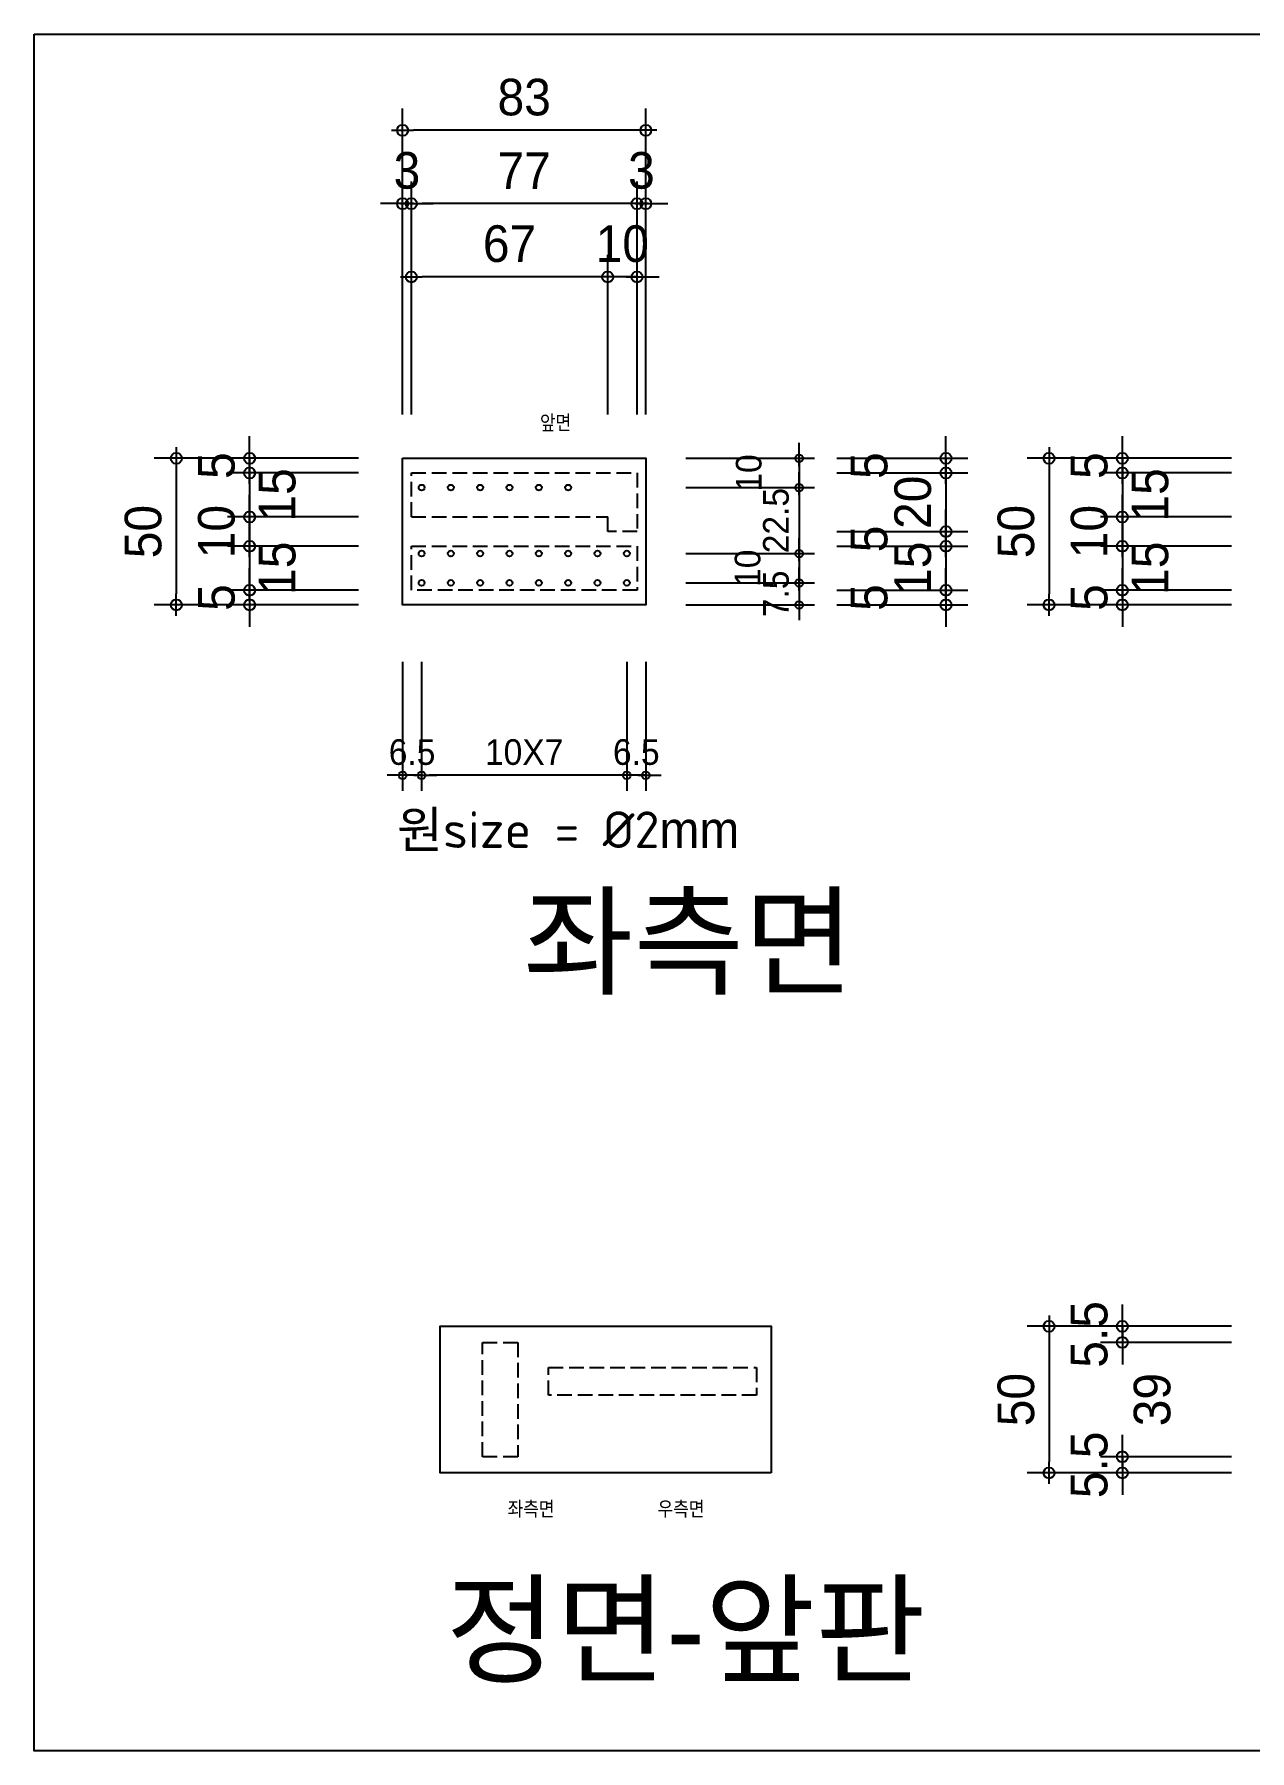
# Model space of a CAD drawing. Header units: millimetres. Extents: x -32584 to -4664, y -30774 to -7942.
# Drawn here: x -5557 to -5143, y -16987 to -16401 of the extents above; entities that cross this region are included whole.
import ezdxf
from ezdxf.enums import TextEntityAlignment as Align

# ---------------------------------------------------------------- set-up
doc = ezdxf.new("R2010")
doc.units = ezdxf.units.MM
doc.linetypes.add('HID3-ER', pattern=[7, 5, -2])
doc.layers.get('Defpoints').update_dxf_attribs({"color": 144})
for name, color, linetype in [('AA-LAND', 5, 'Continuous'), ('AA-WAXM-BRCK', 3, 'Continuous'), ('CONC-ER', 2, 'Continuous'), ('DIM-ER', 221, 'Continuous'), ('ELE-ER', 11, 'Continuous'), ('TEXT-ER', 3, 'Continuous')]:
    doc.layers.add(name, color=color, linetype=linetype)
doc.styles.add('ER', font='Dotum.ttf')
doc.dimstyles.new('50 SDIM', dxfattribs={"dimscale": 50, "dimtxt": 2.5, "dimasz": 0.75, "dimexe": 1.5, "dimexo": 1, "dimgap": 1, "dimtad": 1, "dimdec": 1, "dimdsep": 46, "dimlunit": 6, "dimtxsty": 'ER', "dimblk": 'DOT-ER', "dimcen": 1, "dimdle": 3.6, "dimclrd": 256, "dimclre": 256, "dimclrt": 220, "dimadec": 0, "dimazin": 0, "dimtfac": 1, "dimtdec": 1, "dimtix": 1, "dimtmove": 2, "dimatfit": 3, "dimldrblk": 'DOT', "dimfxl": 0, "dimtolj": 1, "dimtzin": 0, "dimlwd": -1, "dimlwe": -1, "dimarcsym": 0})

# ---------------------------------------------------------------- blocks, each defined once
blk = doc.blocks.new('DOT-ER')
at = {"layer": 'DIM-ER'}
blk.add_line((1, 0), (-1, 0), dxfattribs=at)
at = {"layer": 'DIM-ER', "color": 2}
blk.add_circle((0, 0), 0.5, dxfattribs=at)
blk = doc.blocks.new('*D400')
at = {"layer": 'Defpoints', "color": 0, "transparency": 16777216}
for p in [(-5441.53, -16545.98), (-5508.72, -16595.98), (-5441.53, -16595.98)]:
    blk.add_point(p, dxfattribs=at)
at = {"layer": 'DIM-ER', "transparency": 16777216}
for p, q in [((-5446.53, -16545.98), (-5516.22, -16545.98)), ((-5508.72, -16549.73), (-5508.72, -16592.23)), ((-5446.53, -16595.98), (-5516.22, -16595.98))]:
    blk.add_line(p, q, dxfattribs=at)
at = {"layer": 'DIM-ER', "transparency": 16777216, "xscale": 3.75, "yscale": 3.75, "zscale": 3.75}
for p, rotation in [((-5508.72, -16545.98), 90), ((-5508.72, -16595.98), 270)]:
    blk.add_blockref('DOT-ER', p, dxfattribs=dict(at, rotation=rotation))
at = {"layer": 'DIM-ER', "color": 220, "transparency": 16777216, "insert": (-5519.98, -16570.98), "char_height": 12.5, "attachment_point": 5, "rotation": 90, "style": 'ER'}
blk.add_mtext('\\A1;50', dxfattribs=at)
blk = doc.blocks.new('_Dot')
at = {"color": 0, "linetype": 'ByBlock', "lineweight": -2}
blk.add_line((-0.5, 0), (-1, 0), dxfattribs=at)
at = {"color": 0, "linetype": 'ByBlock', "const_width": 0.5}
blk.add_lwpolyline([(-0.25, 0, 1), (0.25, 0, 1)], format="xyb", close=True, dxfattribs=at)
blk = doc.blocks.new('*D401')
at = {"layer": 'Defpoints', "color": 0, "transparency": 16777216}
for p in [(-5441.53, -16590.98), (-5483.72, -16595.98), (-5441.53, -16595.98)]:
    blk.add_point(p, dxfattribs=at)
at = {"layer": 'DIM-ER', "transparency": 16777216}
for p, q in [((-5483.72, -16587.23), (-5483.72, -16583.48)), ((-5446.53, -16590.98), (-5491.22, -16590.98)), ((-5483.72, -16590.98), (-5483.72, -16595.98)), ((-5446.53, -16595.98), (-5491.22, -16595.98)), ((-5483.72, -16599.73), (-5483.72, -16603.48))]:
    blk.add_line(p, q, dxfattribs=at)
at = {"layer": 'DIM-ER', "transparency": 16777216, "xscale": 3.75, "yscale": 3.75, "zscale": 3.75}
for p, rotation in [((-5483.72, -16590.98), 270), ((-5483.72, -16595.98), 90)]:
    blk.add_blockref('DOT-ER', p, dxfattribs=dict(at, rotation=rotation))
at = {"layer": 'DIM-ER', "color": 220, "transparency": 16777216, "insert": (-5494.98, -16593.48), "char_height": 12.5, "attachment_point": 5, "rotation": 90, "style": 'ER'}
blk.add_mtext('\\A1;5', dxfattribs=at)
blk = doc.blocks.new('*D402')
at = {"layer": 'Defpoints', "color": 0, "transparency": 16777216}
for p in [(-5483.72, -16550.98), (-5441.53, -16545.98), (-5441.53, -16550.98)]:
    blk.add_point(p, dxfattribs=at)
at = {"layer": 'DIM-ER', "transparency": 16777216}
for p, q in [((-5483.72, -16542.23), (-5483.72, -16538.48)), ((-5446.53, -16545.98), (-5491.22, -16545.98)), ((-5446.53, -16550.98), (-5491.22, -16550.98)), ((-5483.72, -16545.98), (-5483.72, -16550.98)), ((-5483.72, -16554.73), (-5483.72, -16558.48))]:
    blk.add_line(p, q, dxfattribs=at)
at = {"layer": 'DIM-ER', "transparency": 16777216, "xscale": 3.75, "yscale": 3.75, "zscale": 3.75}
for p, rotation in [((-5483.72, -16545.98), 270), ((-5483.72, -16550.98), 90)]:
    blk.add_blockref('DOT-ER', p, dxfattribs=dict(at, rotation=rotation))
at = {"layer": 'DIM-ER', "color": 220, "transparency": 16777216, "insert": (-5494.98, -16548.48), "char_height": 12.5, "attachment_point": 5, "rotation": 90, "style": 'ER'}
blk.add_mtext('\\A1;5', dxfattribs=at)
blk = doc.blocks.new('*D412')
at = {"layer": 'Defpoints', "color": 0, "transparency": 16777216}
for p in [(-5441.53, -16575.98), (-5483.72, -16590.98), (-5441.53, -16590.98)]:
    blk.add_point(p, dxfattribs=at)
at = {"layer": 'DIM-ER', "transparency": 16777216}
for p, q in [((-5483.72, -16572.23), (-5483.72, -16568.48)), ((-5446.53, -16575.98), (-5491.22, -16575.98)), ((-5483.72, -16575.98), (-5483.72, -16590.98)), ((-5446.53, -16590.98), (-5491.22, -16590.98)), ((-5483.72, -16594.73), (-5483.72, -16598.48))]:
    blk.add_line(p, q, dxfattribs=at)
at = {"layer": 'DIM-ER', "transparency": 16777216, "xscale": 3.75, "yscale": 3.75, "zscale": 3.75}
for p, rotation in [((-5483.72, -16575.98), 270), ((-5483.72, -16590.98), 90)]:
    blk.add_blockref('DOT-ER', p, dxfattribs=dict(at, rotation=rotation))
at = {"layer": 'DIM-ER', "color": 220, "transparency": 16777216, "insert": (-5474.23, -16583.48), "char_height": 12.5, "attachment_point": 5, "rotation": 90, "style": 'ER'}
blk.add_mtext('\\A1;15', dxfattribs=at)
blk = doc.blocks.new('*D413')
at = {"layer": 'Defpoints', "color": 0, "transparency": 16777216}
for p in [(-5441.53, -16550.98), (-5483.72, -16565.98), (-5441.53, -16565.98)]:
    blk.add_point(p, dxfattribs=at)
at = {"layer": 'DIM-ER', "transparency": 16777216}
for p, q in [((-5483.72, -16547.23), (-5483.72, -16543.48)), ((-5446.53, -16550.98), (-5491.22, -16550.98)), ((-5483.72, -16550.98), (-5483.72, -16565.98)), ((-5446.53, -16565.98), (-5491.22, -16565.98)), ((-5483.72, -16569.73), (-5483.72, -16573.48))]:
    blk.add_line(p, q, dxfattribs=at)
at = {"layer": 'DIM-ER', "transparency": 16777216, "xscale": 3.75, "yscale": 3.75, "zscale": 3.75}
for p, rotation in [((-5483.72, -16550.98), 270), ((-5483.72, -16565.98), 90)]:
    blk.add_blockref('DOT-ER', p, dxfattribs=dict(at, rotation=rotation))
at = {"layer": 'DIM-ER', "color": 220, "transparency": 16777216, "insert": (-5474.23, -16558.48), "char_height": 12.5, "attachment_point": 5, "rotation": 90, "style": 'ER'}
blk.add_mtext('\\A1;15', dxfattribs=at)
blk = doc.blocks.new('*D414')
at = {"layer": 'Defpoints', "color": 0, "transparency": 16777216}
for p in [(-5441.53, -16565.98), (-5483.72, -16575.98), (-5441.53, -16575.98)]:
    blk.add_point(p, dxfattribs=at)
at = {"layer": 'DIM-ER', "transparency": 16777216}
for p, q in [((-5483.72, -16562.23), (-5483.72, -16558.48)), ((-5446.53, -16565.98), (-5491.22, -16565.98)), ((-5483.72, -16565.98), (-5483.72, -16575.98)), ((-5446.53, -16575.98), (-5491.22, -16575.98)), ((-5483.72, -16579.73), (-5483.72, -16583.48))]:
    blk.add_line(p, q, dxfattribs=at)
at = {"layer": 'DIM-ER', "transparency": 16777216, "xscale": 3.75, "yscale": 3.75, "zscale": 3.75}
for p, rotation in [((-5483.72, -16565.98), 270), ((-5483.72, -16575.98), 90)]:
    blk.add_blockref('DOT-ER', p, dxfattribs=dict(at, rotation=rotation))
at = {"layer": 'DIM-ER', "color": 220, "transparency": 16777216, "insert": (-5494.98, -16570.98), "char_height": 12.5, "attachment_point": 5, "rotation": 90, "style": 'ER'}
blk.add_mtext('\\A1;10', dxfattribs=at)
blk = doc.blocks.new('*D416')
at = {"layer": 'Defpoints', "color": 0, "transparency": 16777216}
for p in [(-5288.33, -16590.98), (-5288.33, -16595.98), (-5246.14, -16595.98)]:
    blk.add_point(p, dxfattribs=at)
at = {"layer": 'DIM-ER', "transparency": 16777216}
for p, q in [((-5246.14, -16587.23), (-5246.14, -16583.48)), ((-5283.33, -16590.98), (-5238.64, -16590.98)), ((-5246.14, -16590.98), (-5246.14, -16595.98)), ((-5283.33, -16595.98), (-5238.64, -16595.98)), ((-5246.14, -16599.73), (-5246.14, -16603.48))]:
    blk.add_line(p, q, dxfattribs=at)
at = {"layer": 'DIM-ER', "transparency": 16777216, "xscale": 3.75, "yscale": 3.75, "zscale": 3.75}
for p, rotation in [((-5246.14, -16590.98), 270), ((-5246.14, -16595.98), 90)]:
    blk.add_blockref('DOT-ER', p, dxfattribs=dict(at, rotation=rotation))
at = {"layer": 'DIM-ER', "color": 220, "transparency": 16777216, "insert": (-5272.28, -16593.48), "char_height": 12.5, "attachment_point": 5, "rotation": 90, "style": 'ER'}
blk.add_mtext('\\A1;5', dxfattribs=at)
blk = doc.blocks.new('*D417')
at = {"layer": 'Defpoints', "color": 0, "transparency": 16777216}
for p in [(-5288.33, -16545.98), (-5288.33, -16550.98), (-5246.14, -16550.98)]:
    blk.add_point(p, dxfattribs=at)
at = {"layer": 'DIM-ER', "transparency": 16777216}
for p, q in [((-5246.14, -16542.23), (-5246.14, -16538.48)), ((-5283.33, -16545.98), (-5238.64, -16545.98)), ((-5283.33, -16550.98), (-5238.64, -16550.98)), ((-5246.14, -16545.98), (-5246.14, -16550.98)), ((-5246.14, -16554.73), (-5246.14, -16558.48))]:
    blk.add_line(p, q, dxfattribs=at)
at = {"layer": 'DIM-ER', "transparency": 16777216, "xscale": 3.75, "yscale": 3.75, "zscale": 3.75}
for p, rotation in [((-5246.14, -16545.98), 270), ((-5246.14, -16550.98), 90)]:
    blk.add_blockref('DOT-ER', p, dxfattribs=dict(at, rotation=rotation))
at = {"layer": 'DIM-ER', "color": 220, "transparency": 16777216, "insert": (-5272.28, -16548.48), "char_height": 12.5, "attachment_point": 5, "rotation": 90, "style": 'ER'}
blk.add_mtext('\\A1;5', dxfattribs=at)
blk = doc.blocks.new('*D418')
at = {"layer": 'Defpoints', "color": 0, "transparency": 16777216}
for p in [(-5288.33, -16570.98), (-5288.33, -16575.98), (-5246.14, -16575.98)]:
    blk.add_point(p, dxfattribs=at)
at = {"layer": 'DIM-ER', "transparency": 16777216}
for p, q in [((-5246.14, -16567.23), (-5246.14, -16563.48)), ((-5283.33, -16570.98), (-5238.64, -16570.98)), ((-5246.14, -16570.98), (-5246.14, -16575.98)), ((-5283.33, -16575.98), (-5238.64, -16575.98)), ((-5246.14, -16579.73), (-5246.14, -16583.48))]:
    blk.add_line(p, q, dxfattribs=at)
at = {"layer": 'DIM-ER', "transparency": 16777216, "xscale": 3.75, "yscale": 3.75, "zscale": 3.75}
for p, rotation in [((-5246.14, -16570.98), 270), ((-5246.14, -16575.98), 90)]:
    blk.add_blockref('DOT-ER', p, dxfattribs=dict(at, rotation=rotation))
at = {"layer": 'DIM-ER', "color": 220, "transparency": 16777216, "insert": (-5272.28, -16573.48), "char_height": 12.5, "attachment_point": 5, "rotation": 90, "style": 'ER'}
blk.add_mtext('\\A1;5', dxfattribs=at)
blk = doc.blocks.new('*D331')
at = {"layer": 'Defpoints', "color": 0, "transparency": 16777216}
for p in [(-5288.33, -16575.98), (-5288.33, -16590.98), (-5246.14, -16590.98)]:
    blk.add_point(p, dxfattribs=at)
at = {"layer": 'DIM-ER', "transparency": 16777216}
for p, q in [((-5246.14, -16572.23), (-5246.14, -16568.48)), ((-5283.33, -16575.98), (-5238.64, -16575.98)), ((-5246.14, -16575.98), (-5246.14, -16590.98)), ((-5283.33, -16590.98), (-5238.64, -16590.98)), ((-5246.14, -16594.73), (-5246.14, -16598.48))]:
    blk.add_line(p, q, dxfattribs=at)
at = {"layer": 'DIM-ER', "transparency": 16777216, "xscale": 3.75, "yscale": 3.75, "zscale": 3.75}
for p, rotation in [((-5246.14, -16575.98), 270), ((-5246.14, -16590.98), 90)]:
    blk.add_blockref('DOT-ER', p, dxfattribs=dict(at, rotation=rotation))
at = {"layer": 'DIM-ER', "color": 220, "transparency": 16777216, "insert": (-5257.4, -16583.48), "char_height": 12.5, "attachment_point": 5, "rotation": 90, "style": 'ER'}
blk.add_mtext('\\A1;15', dxfattribs=at)
blk = doc.blocks.new('*D332')
at = {"layer": 'Defpoints', "color": 0, "transparency": 16777216}
for p in [(-5288.33, -16550.98), (-5288.33, -16570.98), (-5246.14, -16570.98)]:
    blk.add_point(p, dxfattribs=at)
at = {"layer": 'DIM-ER', "transparency": 16777216}
for p, q in [((-5246.14, -16547.23), (-5246.14, -16543.48)), ((-5283.33, -16550.98), (-5238.64, -16550.98)), ((-5246.14, -16550.98), (-5246.14, -16570.98)), ((-5283.33, -16570.98), (-5238.64, -16570.98)), ((-5246.14, -16574.73), (-5246.14, -16578.48))]:
    blk.add_line(p, q, dxfattribs=at)
at = {"layer": 'DIM-ER', "transparency": 16777216, "xscale": 3.75, "yscale": 3.75, "zscale": 3.75}
for p, rotation in [((-5246.14, -16550.98), 270), ((-5246.14, -16570.98), 90)]:
    blk.add_blockref('DOT-ER', p, dxfattribs=dict(at, rotation=rotation))
at = {"layer": 'DIM-ER', "color": 220, "transparency": 16777216, "insert": (-5257.4, -16560.98), "char_height": 12.5, "attachment_point": 5, "rotation": 90, "style": 'ER'}
blk.add_mtext('\\A1;20', dxfattribs=at)
blk = doc.blocks.new('*D333')
at = {"layer": 'Defpoints', "color": 0, "transparency": 16777216}
for p in [(-5431.53, -16434.1), (-5431.53, -16535.98), (-5348.53, -16535.98)]:
    blk.add_point(p, dxfattribs=at)
at = {"layer": 'DIM-ER', "transparency": 16777216}
for p, q in [((-5431.53, -16530.98), (-5431.53, -16426.6)), ((-5348.53, -16530.98), (-5348.53, -16426.6)), ((-5352.28, -16434.1), (-5427.78, -16434.1))]:
    blk.add_line(p, q, dxfattribs=at)
at = {"layer": 'DIM-ER', "transparency": 16777216, "xscale": 3.75, "yscale": 3.75, "zscale": 3.75, "rotation": 180}
blk.add_blockref('DOT-ER', (-5431.53, -16434.1), dxfattribs=at)
at = {"layer": 'DIM-ER', "transparency": 16777216, "xscale": 3.75, "yscale": 3.75, "zscale": 3.75}
blk.add_blockref('DOT-ER', (-5348.53, -16434.1), dxfattribs=at)
at = {"layer": 'DIM-ER', "color": 220, "transparency": 16777216, "insert": (-5390.03, -16422.84), "char_height": 12.5, "attachment_point": 5, "style": 'ER'}
blk.add_mtext('\\A1;83', dxfattribs=at)
blk = doc.blocks.new('*D334')
at = {"layer": 'Defpoints', "color": 0, "transparency": 16777216}
for p in [(-5351.53, -16459.1), (-5351.53, -16535.98), (-5348.53, -16535.98)]:
    blk.add_point(p, dxfattribs=at)
at = {"layer": 'DIM-ER', "transparency": 16777216}
for p, q in [((-5351.53, -16530.98), (-5351.53, -16451.6)), ((-5348.53, -16530.98), (-5348.53, -16451.6)), ((-5355.28, -16459.1), (-5359.03, -16459.1)), ((-5348.53, -16459.1), (-5351.53, -16459.1)), ((-5344.78, -16459.1), (-5341.03, -16459.1))]:
    blk.add_line(p, q, dxfattribs=at)
at = {"layer": 'DIM-ER', "transparency": 16777216, "xscale": 3.75, "yscale": 3.75, "zscale": 3.75}
blk.add_blockref('DOT-ER', (-5351.53, -16459.1), dxfattribs=at)
at = {"layer": 'DIM-ER', "transparency": 16777216, "xscale": 3.75, "yscale": 3.75, "zscale": 3.75, "rotation": 180}
blk.add_blockref('DOT-ER', (-5348.53, -16459.1), dxfattribs=at)
at = {"layer": 'DIM-ER', "color": 220, "transparency": 16777216, "insert": (-5350.03, -16447.84), "char_height": 12.5, "attachment_point": 5, "style": 'ER'}
blk.add_mtext('\\A1;3', dxfattribs=at)
blk = doc.blocks.new('*D335')
at = {"layer": 'Defpoints', "color": 0, "transparency": 16777216}
for p in [(-5431.53, -16459.1), (-5431.53, -16535.98), (-5428.53, -16535.98)]:
    blk.add_point(p, dxfattribs=at)
at = {"layer": 'DIM-ER', "transparency": 16777216}
for p, q in [((-5431.53, -16530.98), (-5431.53, -16451.6)), ((-5428.53, -16530.98), (-5428.53, -16451.6)), ((-5435.28, -16459.1), (-5439.03, -16459.1)), ((-5428.53, -16459.1), (-5431.53, -16459.1)), ((-5424.78, -16459.1), (-5421.03, -16459.1))]:
    blk.add_line(p, q, dxfattribs=at)
at = {"layer": 'DIM-ER', "transparency": 16777216, "xscale": 3.75, "yscale": 3.75, "zscale": 3.75}
blk.add_blockref('DOT-ER', (-5431.53, -16459.1), dxfattribs=at)
at = {"layer": 'DIM-ER', "transparency": 16777216, "xscale": 3.75, "yscale": 3.75, "zscale": 3.75, "rotation": 180}
blk.add_blockref('DOT-ER', (-5428.53, -16459.1), dxfattribs=at)
at = {"layer": 'DIM-ER', "color": 220, "transparency": 16777216, "insert": (-5430.03, -16447.84), "char_height": 12.5, "attachment_point": 5, "style": 'ER'}
blk.add_mtext('\\A1;3', dxfattribs=at)
blk = doc.blocks.new('*D336')
at = {"layer": 'Defpoints', "color": 0, "transparency": 16777216}
for p in [(-5428.53, -16459.1), (-5428.53, -16535.98), (-5351.53, -16535.98)]:
    blk.add_point(p, dxfattribs=at)
at = {"layer": 'DIM-ER', "transparency": 16777216}
for p, q in [((-5428.53, -16530.98), (-5428.53, -16451.6)), ((-5351.53, -16530.98), (-5351.53, -16451.6)), ((-5355.28, -16459.1), (-5424.78, -16459.1))]:
    blk.add_line(p, q, dxfattribs=at)
at = {"layer": 'DIM-ER', "transparency": 16777216, "xscale": 3.75, "yscale": 3.75, "zscale": 3.75, "rotation": 180}
blk.add_blockref('DOT-ER', (-5428.53, -16459.1), dxfattribs=at)
at = {"layer": 'DIM-ER', "transparency": 16777216, "xscale": 3.75, "yscale": 3.75, "zscale": 3.75}
blk.add_blockref('DOT-ER', (-5351.53, -16459.1), dxfattribs=at)
at = {"layer": 'DIM-ER', "color": 220, "transparency": 16777216, "insert": (-5390.03, -16447.85), "char_height": 12.5, "attachment_point": 5, "style": 'ER'}
blk.add_mtext('\\A1;77', dxfattribs=at)
blk = doc.blocks.new('*D337')
at = {"layer": 'Defpoints', "color": 0, "transparency": 16777216}
for p in [(-5361.53, -16484.1), (-5361.53, -16535.98), (-5351.53, -16535.98)]:
    blk.add_point(p, dxfattribs=at)
at = {"layer": 'DIM-ER', "transparency": 16777216}
for p, q in [((-5361.53, -16530.98), (-5361.53, -16476.6)), ((-5351.53, -16530.98), (-5351.53, -16476.6)), ((-5365.28, -16484.1), (-5369.03, -16484.1)), ((-5351.53, -16484.1), (-5361.53, -16484.1)), ((-5347.78, -16484.1), (-5344.03, -16484.1))]:
    blk.add_line(p, q, dxfattribs=at)
at = {"layer": 'DIM-ER', "transparency": 16777216, "xscale": 3.75, "yscale": 3.75, "zscale": 3.75}
blk.add_blockref('DOT-ER', (-5361.53, -16484.1), dxfattribs=at)
at = {"layer": 'DIM-ER', "transparency": 16777216, "xscale": 3.75, "yscale": 3.75, "zscale": 3.75, "rotation": 180}
blk.add_blockref('DOT-ER', (-5351.53, -16484.1), dxfattribs=at)
at = {"layer": 'DIM-ER', "color": 220, "transparency": 16777216, "insert": (-5356.53, -16472.84), "char_height": 12.5, "attachment_point": 5, "style": 'ER'}
blk.add_mtext('\\A1;10', dxfattribs=at)
blk = doc.blocks.new('*D429')
at = {"layer": 'Defpoints', "color": 0, "transparency": 16777216}
for p in [(-5428.53, -16484.1), (-5428.53, -16535.98), (-5361.53, -16535.98)]:
    blk.add_point(p, dxfattribs=at)
at = {"layer": 'DIM-ER', "transparency": 16777216}
for p, q in [((-5428.53, -16530.98), (-5428.53, -16476.6)), ((-5361.53, -16530.98), (-5361.53, -16476.6)), ((-5365.28, -16484.1), (-5424.78, -16484.1))]:
    blk.add_line(p, q, dxfattribs=at)
at = {"layer": 'DIM-ER', "transparency": 16777216, "xscale": 3.75, "yscale": 3.75, "zscale": 3.75, "rotation": 180}
blk.add_blockref('DOT-ER', (-5428.53, -16484.1), dxfattribs=at)
at = {"layer": 'DIM-ER', "transparency": 16777216, "xscale": 3.75, "yscale": 3.75, "zscale": 3.75}
blk.add_blockref('DOT-ER', (-5361.53, -16484.1), dxfattribs=at)
at = {"layer": 'DIM-ER', "color": 220, "transparency": 16777216, "insert": (-5395.03, -16472.84), "char_height": 12.5, "attachment_point": 5, "style": 'ER'}
blk.add_mtext('\\A1;67', dxfattribs=at)
blk = doc.blocks.new('*D340')
at = {"layer": 'Defpoints', "color": 0, "transparency": 16777216}
for p in [(-5143.77, -16545.98), (-5210.96, -16595.98), (-5143.77, -16595.98)]:
    blk.add_point(p, dxfattribs=at)
at = {"layer": 'DIM-ER', "transparency": 16777216}
for p, q in [((-5148.77, -16545.98), (-5218.46, -16545.98)), ((-5210.96, -16549.73), (-5210.96, -16592.23)), ((-5148.77, -16595.98), (-5218.46, -16595.98))]:
    blk.add_line(p, q, dxfattribs=at)
at = {"layer": 'DIM-ER', "transparency": 16777216, "xscale": 3.75, "yscale": 3.75, "zscale": 3.75}
for p, rotation in [((-5210.96, -16545.98), 90), ((-5210.96, -16595.98), 270)]:
    blk.add_blockref('DOT-ER', p, dxfattribs=dict(at, rotation=rotation))
at = {"layer": 'DIM-ER', "color": 220, "transparency": 16777216, "insert": (-5222.21, -16570.98), "char_height": 12.5, "attachment_point": 5, "rotation": 90, "style": 'ER'}
blk.add_mtext('\\A1;50', dxfattribs=at)
blk = doc.blocks.new('*D341')
at = {"layer": 'Defpoints', "color": 0, "transparency": 16777216}
for p in [(-5143.77, -16590.98), (-5185.96, -16595.98), (-5143.77, -16595.98)]:
    blk.add_point(p, dxfattribs=at)
at = {"layer": 'DIM-ER', "transparency": 16777216}
for p, q in [((-5185.96, -16587.23), (-5185.96, -16583.48)), ((-5148.77, -16590.98), (-5193.46, -16590.98)), ((-5185.96, -16590.98), (-5185.96, -16595.98)), ((-5148.77, -16595.98), (-5193.46, -16595.98)), ((-5185.96, -16599.73), (-5185.96, -16603.48))]:
    blk.add_line(p, q, dxfattribs=at)
at = {"layer": 'DIM-ER', "transparency": 16777216, "xscale": 3.75, "yscale": 3.75, "zscale": 3.75}
for p, rotation in [((-5185.96, -16590.98), 270), ((-5185.96, -16595.98), 90)]:
    blk.add_blockref('DOT-ER', p, dxfattribs=dict(at, rotation=rotation))
at = {"layer": 'DIM-ER', "color": 220, "transparency": 16777216, "insert": (-5197.21, -16593.48), "char_height": 12.5, "attachment_point": 5, "rotation": 90, "style": 'ER'}
blk.add_mtext('\\A1;5', dxfattribs=at)
blk = doc.blocks.new('*D342')
at = {"layer": 'Defpoints', "color": 0, "transparency": 16777216}
for p in [(-5185.96, -16550.98), (-5143.77, -16545.98), (-5143.77, -16550.98)]:
    blk.add_point(p, dxfattribs=at)
at = {"layer": 'DIM-ER', "transparency": 16777216}
for p, q in [((-5185.96, -16542.23), (-5185.96, -16538.48)), ((-5148.77, -16545.98), (-5193.46, -16545.98)), ((-5148.77, -16550.98), (-5193.46, -16550.98)), ((-5185.96, -16545.98), (-5185.96, -16550.98)), ((-5185.96, -16554.73), (-5185.96, -16558.48))]:
    blk.add_line(p, q, dxfattribs=at)
at = {"layer": 'DIM-ER', "transparency": 16777216, "xscale": 3.75, "yscale": 3.75, "zscale": 3.75}
for p, rotation in [((-5185.96, -16545.98), 270), ((-5185.96, -16550.98), 90)]:
    blk.add_blockref('DOT-ER', p, dxfattribs=dict(at, rotation=rotation))
at = {"layer": 'DIM-ER', "color": 220, "transparency": 16777216, "insert": (-5197.21, -16548.48), "char_height": 12.5, "attachment_point": 5, "rotation": 90, "style": 'ER'}
blk.add_mtext('\\A1;5', dxfattribs=at)
blk = doc.blocks.new('*D343')
at = {"layer": 'Defpoints', "color": 0, "transparency": 16777216}
for p in [(-5143.77, -16575.98), (-5185.96, -16590.98), (-5143.77, -16590.98)]:
    blk.add_point(p, dxfattribs=at)
at = {"layer": 'DIM-ER', "transparency": 16777216}
for p, q in [((-5185.96, -16572.23), (-5185.96, -16568.48)), ((-5148.77, -16575.98), (-5193.46, -16575.98)), ((-5185.96, -16575.98), (-5185.96, -16590.98)), ((-5148.77, -16590.98), (-5193.46, -16590.98)), ((-5185.96, -16594.73), (-5185.96, -16598.48))]:
    blk.add_line(p, q, dxfattribs=at)
at = {"layer": 'DIM-ER', "transparency": 16777216, "xscale": 3.75, "yscale": 3.75, "zscale": 3.75}
for p, rotation in [((-5185.96, -16575.98), 270), ((-5185.96, -16590.98), 90)]:
    blk.add_blockref('DOT-ER', p, dxfattribs=dict(at, rotation=rotation))
at = {"layer": 'DIM-ER', "color": 220, "transparency": 16777216, "insert": (-5176.47, -16583.48), "char_height": 12.5, "attachment_point": 5, "rotation": 90, "style": 'ER'}
blk.add_mtext('\\A1;15', dxfattribs=at)
blk = doc.blocks.new('*D344')
at = {"layer": 'Defpoints', "color": 0, "transparency": 16777216}
for p in [(-5143.77, -16550.98), (-5185.96, -16565.98), (-5143.77, -16565.98)]:
    blk.add_point(p, dxfattribs=at)
at = {"layer": 'DIM-ER', "transparency": 16777216}
for p, q in [((-5185.96, -16547.23), (-5185.96, -16543.48)), ((-5148.77, -16550.98), (-5193.46, -16550.98)), ((-5185.96, -16550.98), (-5185.96, -16565.98)), ((-5148.77, -16565.98), (-5193.46, -16565.98)), ((-5185.96, -16569.73), (-5185.96, -16573.48))]:
    blk.add_line(p, q, dxfattribs=at)
at = {"layer": 'DIM-ER', "transparency": 16777216, "xscale": 3.75, "yscale": 3.75, "zscale": 3.75}
for p, rotation in [((-5185.96, -16550.98), 270), ((-5185.96, -16565.98), 90)]:
    blk.add_blockref('DOT-ER', p, dxfattribs=dict(at, rotation=rotation))
at = {"layer": 'DIM-ER', "color": 220, "transparency": 16777216, "insert": (-5176.47, -16558.48), "char_height": 12.5, "attachment_point": 5, "rotation": 90, "style": 'ER'}
blk.add_mtext('\\A1;15', dxfattribs=at)
blk = doc.blocks.new('*D345')
at = {"layer": 'Defpoints', "color": 0, "transparency": 16777216}
for p in [(-5143.77, -16565.98), (-5185.96, -16575.98), (-5143.77, -16575.98)]:
    blk.add_point(p, dxfattribs=at)
at = {"layer": 'DIM-ER', "transparency": 16777216}
for p, q in [((-5185.96, -16562.23), (-5185.96, -16558.48)), ((-5148.77, -16565.98), (-5193.46, -16565.98)), ((-5185.96, -16565.98), (-5185.96, -16575.98)), ((-5148.77, -16575.98), (-5193.46, -16575.98)), ((-5185.96, -16579.73), (-5185.96, -16583.48))]:
    blk.add_line(p, q, dxfattribs=at)
at = {"layer": 'DIM-ER', "transparency": 16777216, "xscale": 3.75, "yscale": 3.75, "zscale": 3.75}
for p, rotation in [((-5185.96, -16565.98), 270), ((-5185.96, -16575.98), 90)]:
    blk.add_blockref('DOT-ER', p, dxfattribs=dict(at, rotation=rotation))
at = {"layer": 'DIM-ER', "color": 220, "transparency": 16777216, "insert": (-5197.21, -16570.98), "char_height": 12.5, "attachment_point": 5, "rotation": 90, "style": 'ER'}
blk.add_mtext('\\A1;10', dxfattribs=at)
blk = doc.blocks.new('*D355')
at = {"layer": 'Defpoints', "color": 0, "transparency": 16777216}
for p in [(-5143.77, -16842.08), (-5210.96, -16892.08), (-5143.77, -16892.08)]:
    blk.add_point(p, dxfattribs=at)
at = {"layer": 'DIM-ER', "transparency": 16777216}
for p, q in [((-5148.77, -16842.08), (-5218.46, -16842.08)), ((-5210.96, -16845.83), (-5210.96, -16888.33)), ((-5148.77, -16892.08), (-5218.46, -16892.08))]:
    blk.add_line(p, q, dxfattribs=at)
at = {"layer": 'DIM-ER', "transparency": 16777216, "xscale": 3.75, "yscale": 3.75, "zscale": 3.75}
for p, rotation in [((-5210.96, -16842.08), 90), ((-5210.96, -16892.08), 270)]:
    blk.add_blockref('DOT-ER', p, dxfattribs=dict(at, rotation=rotation))
at = {"layer": 'DIM-ER', "color": 220, "transparency": 16777216, "insert": (-5222.21, -16867.08), "char_height": 12.5, "attachment_point": 5, "rotation": 90, "style": 'ER'}
blk.add_mtext('\\A1;50', dxfattribs=at)
blk = doc.blocks.new('*D356')
at = {"layer": 'Defpoints', "color": 0, "transparency": 16777216}
for p in [(-5143.77, -16886.58), (-5185.96, -16892.08), (-5143.77, -16892.08)]:
    blk.add_point(p, dxfattribs=at)
at = {"layer": 'DIM-ER', "transparency": 16777216}
for p, q in [((-5185.96, -16882.83), (-5185.96, -16879.08)), ((-5148.77, -16886.58), (-5193.46, -16886.58)), ((-5185.96, -16886.58), (-5185.96, -16892.08)), ((-5148.77, -16892.08), (-5193.46, -16892.08)), ((-5185.96, -16895.83), (-5185.96, -16899.58))]:
    blk.add_line(p, q, dxfattribs=at)
at = {"layer": 'DIM-ER', "transparency": 16777216, "xscale": 3.75, "yscale": 3.75, "zscale": 3.75}
for p, rotation in [((-5185.96, -16886.58), 270), ((-5185.96, -16892.08), 90)]:
    blk.add_blockref('DOT-ER', p, dxfattribs=dict(at, rotation=rotation))
at = {"layer": 'DIM-ER', "color": 220, "transparency": 16777216, "insert": (-5197.21, -16889.33), "char_height": 12.5, "attachment_point": 5, "rotation": 90, "style": 'ER'}
blk.add_mtext('\\A1;5.5', dxfattribs=at)
blk = doc.blocks.new('*D357')
at = {"layer": 'Defpoints', "color": 0, "transparency": 16777216}
for p in [(-5143.77, -16842.08), (-5185.96, -16847.58), (-5143.77, -16847.58)]:
    blk.add_point(p, dxfattribs=at)
at = {"layer": 'DIM-ER', "transparency": 16777216}
for p, q in [((-5185.96, -16838.33), (-5185.96, -16834.58)), ((-5148.77, -16842.08), (-5193.46, -16842.08)), ((-5185.96, -16842.08), (-5185.96, -16847.58)), ((-5148.77, -16847.58), (-5193.46, -16847.58)), ((-5185.96, -16851.33), (-5185.96, -16855.08))]:
    blk.add_line(p, q, dxfattribs=at)
at = {"layer": 'DIM-ER', "transparency": 16777216, "xscale": 3.75, "yscale": 3.75, "zscale": 3.75}
for p, rotation in [((-5185.96, -16842.08), 270), ((-5185.96, -16847.58), 90)]:
    blk.add_blockref('DOT-ER', p, dxfattribs=dict(at, rotation=rotation))
at = {"layer": 'DIM-ER', "color": 220, "transparency": 16777216, "insert": (-5197.21, -16844.83), "char_height": 12.5, "attachment_point": 5, "rotation": 90, "style": 'ER'}
blk.add_mtext('\\A1;5.5', dxfattribs=at)
blk = doc.blocks.new('*D358')
at = {"layer": 'Defpoints', "color": 0, "transparency": 16777216}
for p in [(-5143.77, -16847.58), (-5185.96, -16886.58), (-5143.77, -16886.58)]:
    blk.add_point(p, dxfattribs=at)
at = {"layer": 'DIM-ER', "transparency": 16777216}
for p, q in [((-5148.77, -16847.58), (-5193.46, -16847.58)), ((-5185.96, -16851.33), (-5185.96, -16853.03)), ((-5185.96, -16882.83), (-5185.96, -16881.13)), ((-5148.77, -16886.58), (-5193.46, -16886.58))]:
    blk.add_line(p, q, dxfattribs=at)
at = {"layer": 'DIM-ER', "transparency": 16777216, "xscale": 3.75, "yscale": 3.75, "zscale": 3.75}
for p, rotation in [((-5185.96, -16847.58), 90), ((-5185.96, -16886.58), 270)]:
    blk.add_blockref('DOT-ER', p, dxfattribs=dict(at, rotation=rotation))
at = {"layer": 'DIM-ER', "color": 220, "transparency": 16777216, "insert": (-5175.74, -16867.08), "char_height": 12.5, "attachment_point": 5, "rotation": 90, "style": 'ER'}
blk.add_mtext('\\A1;39', dxfattribs=at)
blk = doc.blocks.new('*D447')
at = {"layer": 'Defpoints', "color": 0, "transparency": 16777216}
for p in [(-5431.53, -16611.93), (-5425.03, -16611.93), (-5431.53, -16654.12)]:
    blk.add_point(p, dxfattribs=at)
at = {"layer": 'DIM-ER', "transparency": 16777216}
for p, q in [((-5431.53, -16615.43), (-5431.53, -16659.37)), ((-5425.03, -16615.43), (-5425.03, -16659.37)), ((-5434.15, -16654.12), (-5436.78, -16654.12)), ((-5425.03, -16654.12), (-5431.53, -16654.12)), ((-5422.4, -16654.12), (-5419.78, -16654.12))]:
    blk.add_line(p, q, dxfattribs=at)
at = {"layer": 'DIM-ER', "transparency": 16777216, "xscale": 2.625, "yscale": 2.625, "zscale": 2.625}
blk.add_blockref('DOT-ER', (-5431.53, -16654.12), dxfattribs=at)
at = {"layer": 'DIM-ER', "transparency": 16777216, "xscale": 2.625, "yscale": 2.625, "zscale": 2.625, "rotation": 180}
blk.add_blockref('DOT-ER', (-5425.03, -16654.12), dxfattribs=at)
at = {"layer": 'DIM-ER', "color": 220, "transparency": 16777216, "insert": (-5428.28, -16646.24), "char_height": 8.75, "attachment_point": 5, "style": 'ER'}
blk.add_mtext('\\A1;6.5', dxfattribs=at)
blk = doc.blocks.new('*D448')
at = {"layer": 'Defpoints', "color": 0, "transparency": 16777216}
for p in [(-5425.03, -16611.93), (-5355.03, -16611.93), (-5425.03, -16654.12)]:
    blk.add_point(p, dxfattribs=at)
at = {"layer": 'DIM-ER', "transparency": 16777216}
for p, q in [((-5425.03, -16615.43), (-5425.03, -16659.37)), ((-5355.03, -16615.43), (-5355.03, -16659.37)), ((-5357.65, -16654.12), (-5422.4, -16654.12))]:
    blk.add_line(p, q, dxfattribs=at)
at = {"layer": 'DIM-ER', "transparency": 16777216, "xscale": 2.625, "yscale": 2.625, "zscale": 2.625, "rotation": 180}
blk.add_blockref('DOT-ER', (-5425.03, -16654.12), dxfattribs=at)
at = {"layer": 'DIM-ER', "transparency": 16777216, "xscale": 2.625, "yscale": 2.625, "zscale": 2.625}
blk.add_blockref('DOT-ER', (-5355.03, -16654.12), dxfattribs=at)
at = {"layer": 'DIM-ER', "color": 220, "transparency": 16777216, "insert": (-5390.03, -16646.24), "char_height": 8.75, "attachment_point": 5, "style": 'ER'}
blk.add_mtext('\\A1;10X7', dxfattribs=at)
blk = doc.blocks.new('*D449')
at = {"layer": 'Defpoints', "color": 0, "transparency": 16777216}
for p in [(-5355.03, -16611.93), (-5348.53, -16611.93), (-5355.03, -16654.12)]:
    blk.add_point(p, dxfattribs=at)
at = {"layer": 'DIM-ER', "transparency": 16777216}
for p, q in [((-5355.03, -16615.43), (-5355.03, -16659.37)), ((-5348.53, -16615.43), (-5348.53, -16659.37)), ((-5357.65, -16654.12), (-5360.28, -16654.12)), ((-5348.53, -16654.12), (-5355.03, -16654.12)), ((-5345.9, -16654.12), (-5343.28, -16654.12))]:
    blk.add_line(p, q, dxfattribs=at)
at = {"layer": 'DIM-ER', "transparency": 16777216, "xscale": 2.625, "yscale": 2.625, "zscale": 2.625}
blk.add_blockref('DOT-ER', (-5355.03, -16654.12), dxfattribs=at)
at = {"layer": 'DIM-ER', "transparency": 16777216, "xscale": 2.625, "yscale": 2.625, "zscale": 2.625, "rotation": 180}
blk.add_blockref('DOT-ER', (-5348.53, -16654.12), dxfattribs=at)
at = {"layer": 'DIM-ER', "color": 220, "transparency": 16777216, "insert": (-5351.78, -16646.24), "char_height": 8.75, "attachment_point": 5, "style": 'ER'}
blk.add_mtext('\\A1;6.5', dxfattribs=at)
blk = doc.blocks.new('*D450')
at = {"layer": 'Defpoints', "color": 0, "transparency": 16777216}
for p in [(-5338.41, -16588.48), (-5338.41, -16595.98), (-5296.22, -16595.98)]:
    blk.add_point(p, dxfattribs=at)
at = {"layer": 'DIM-ER', "transparency": 16777216}
for p, q in [((-5296.22, -16585.86), (-5296.22, -16583.23)), ((-5334.91, -16588.48), (-5290.97, -16588.48)), ((-5296.22, -16588.48), (-5296.22, -16595.98)), ((-5334.91, -16595.98), (-5290.97, -16595.98)), ((-5296.22, -16598.61), (-5296.22, -16601.23))]:
    blk.add_line(p, q, dxfattribs=at)
at = {"layer": 'DIM-ER', "transparency": 16777216, "xscale": 2.625, "yscale": 2.625, "zscale": 2.625}
for p, rotation in [((-5296.22, -16588.48), 270), ((-5296.22, -16595.98), 90)]:
    blk.add_blockref('DOT-ER', p, dxfattribs=dict(at, rotation=rotation))
at = {"layer": 'DIM-ER', "color": 220, "transparency": 16777216, "insert": (-5304.1, -16592.23), "char_height": 8.75, "attachment_point": 5, "rotation": 90, "style": 'ER'}
blk.add_mtext('\\A1;7.5', dxfattribs=at)
blk = doc.blocks.new('*D451')
at = {"layer": 'Defpoints', "color": 0, "transparency": 16777216}
for p in [(-5338.41, -16545.98), (-5338.41, -16555.98), (-5296.22, -16555.98)]:
    blk.add_point(p, dxfattribs=at)
at = {"layer": 'DIM-ER', "transparency": 16777216}
for p, q in [((-5296.22, -16543.36), (-5296.22, -16540.73)), ((-5334.91, -16545.98), (-5290.97, -16545.98)), ((-5296.22, -16545.98), (-5296.22, -16555.98)), ((-5334.91, -16555.98), (-5290.97, -16555.98)), ((-5296.22, -16558.61), (-5296.22, -16561.23))]:
    blk.add_line(p, q, dxfattribs=at)
at = {"layer": 'DIM-ER', "transparency": 16777216, "xscale": 2.625, "yscale": 2.625, "zscale": 2.625}
for p, rotation in [((-5296.22, -16545.98), 270), ((-5296.22, -16555.98), 90)]:
    blk.add_blockref('DOT-ER', p, dxfattribs=dict(at, rotation=rotation))
at = {"layer": 'DIM-ER', "color": 220, "transparency": 16777216, "insert": (-5313.38, -16550.98), "char_height": 8.75, "attachment_point": 5, "rotation": 90, "style": 'ER'}
blk.add_mtext('\\A1;10', dxfattribs=at)
blk = doc.blocks.new('*D452')
at = {"layer": 'Defpoints', "color": 0, "transparency": 16777216}
for p in [(-5338.41, -16578.48), (-5338.41, -16588.48), (-5296.22, -16588.48)]:
    blk.add_point(p, dxfattribs=at)
at = {"layer": 'DIM-ER', "transparency": 16777216}
for p, q in [((-5296.22, -16575.86), (-5296.22, -16573.23)), ((-5334.91, -16578.48), (-5290.97, -16578.48)), ((-5296.22, -16578.48), (-5296.22, -16588.48)), ((-5334.91, -16588.48), (-5290.97, -16588.48)), ((-5296.22, -16591.11), (-5296.22, -16593.73))]:
    blk.add_line(p, q, dxfattribs=at)
at = {"layer": 'DIM-ER', "transparency": 16777216, "xscale": 2.625, "yscale": 2.625, "zscale": 2.625}
for p, rotation in [((-5296.22, -16578.48), 270), ((-5296.22, -16588.48), 90)]:
    blk.add_blockref('DOT-ER', p, dxfattribs=dict(at, rotation=rotation))
at = {"layer": 'DIM-ER', "color": 220, "transparency": 16777216, "insert": (-5313.77, -16583.48), "char_height": 8.75, "attachment_point": 5, "rotation": 90, "style": 'ER'}
blk.add_mtext('\\A1;10', dxfattribs=at)
blk = doc.blocks.new('*D453')
at = {"layer": 'Defpoints', "color": 0, "transparency": 16777216}
for p in [(-5338.41, -16555.98), (-5338.41, -16578.48), (-5296.22, -16578.48)]:
    blk.add_point(p, dxfattribs=at)
at = {"layer": 'DIM-ER', "transparency": 16777216}
for p, q in [((-5296.22, -16553.36), (-5296.22, -16550.73)), ((-5334.91, -16555.98), (-5290.97, -16555.98)), ((-5296.22, -16555.98), (-5296.22, -16578.48)), ((-5334.91, -16578.48), (-5290.97, -16578.48)), ((-5296.22, -16581.11), (-5296.22, -16583.73))]:
    blk.add_line(p, q, dxfattribs=at)
at = {"layer": 'DIM-ER', "transparency": 16777216, "xscale": 2.625, "yscale": 2.625, "zscale": 2.625}
for p, rotation in [((-5296.22, -16555.98), 270), ((-5296.22, -16578.48), 90)]:
    blk.add_blockref('DOT-ER', p, dxfattribs=dict(at, rotation=rotation))
at = {"layer": 'DIM-ER', "color": 220, "transparency": 16777216, "insert": (-5304.1, -16567.23), "char_height": 8.75, "attachment_point": 5, "rotation": 90, "style": 'ER'}
blk.add_mtext('\\A1;22.5', dxfattribs=at)

msp = doc.modelspace()

# ---------------------------------------------------------------- linework, layer by layer
at = {"layer": 'AA-LAND'}
for centre in [(-5425.03, -16555.98), (-5415.03, -16555.98), (-5405.03, -16555.98), (-5395.03, -16555.98), (-5385.03, -16555.98), (-5375.03, -16555.98), (-5425.03, -16578.48), (-5415.03, -16578.48), (-5405.03, -16578.48), (-5395.03, -16578.48), (-5385.03, -16578.48), (-5375.03, -16578.48), (-5365.03, -16578.48), (-5355.03, -16578.48), (-5425.03, -16588.48), (-5415.03, -16588.48), (-5405.03, -16588.48), (-5395.03, -16588.48), (-5385.03, -16588.48), (-5375.03, -16588.48), (-5365.03, -16588.48), (-5355.03, -16588.48)]:
    msp.add_circle(centre, 1, dxfattribs=at)
at = {"layer": 'AA-WAXM-BRCK'}
msp.add_lwpolyline([(-5557.16, -16401.35), (-4664.17, -16401.35), (-4664.17, -16986.83), (-5557.16, -16986.83)], close=True, dxfattribs=at)
at = {"layer": 'CONC-ER'}
for points in [[(-5431.53, -16545.98), (-5348.53, -16545.98), (-5348.53, -16595.98), (-5431.53, -16595.98)], [(-5305.73, -16892.08), (-5418.73, -16892.08), (-5418.73, -16842.08), (-5305.73, -16842.08)]]:
    msp.add_lwpolyline(points, close=True, dxfattribs=at)
at = {"layer": 'ELE-ER', "linetype": 'HID3-ER'}
for p, q in [((-5428.53, -16565.98), (-5361.53, -16565.98)), ((-5428.53, -16575.98), (-5351.53, -16575.98))]:
    msp.add_line(p, q, dxfattribs=at)
for points in [[(-5428.53, -16565.98), (-5428.53, -16550.98), (-5351.53, -16550.98), (-5351.53, -16570.98), (-5361.53, -16570.98), (-5361.53, -16565.98)], [(-5351.53, -16575.98), (-5351.53, -16590.98), (-5428.53, -16590.98), (-5428.53, -16575.98)]]:
    msp.add_lwpolyline(points, dxfattribs=at)
for points in [[(-5404.23, -16847.58), (-5392.23, -16847.58), (-5392.23, -16886.58), (-5404.23, -16886.58)], [(-5381.73, -16856.08), (-5310.73, -16856.08), (-5310.73, -16865.58), (-5381.73, -16865.58)]]:
    msp.add_lwpolyline(points, close=True, dxfattribs=at)
at = {"layer": 'TEXT-ER', "color": 225, "linetype": 'Continuous'}
for points in [[(-5350.63, -16537.81, 0, 3, 0), (-5356.63, -16537.81, 0, 0, 0), (-5402.49, -16537.81, 0, 0, 0)], [(-5416.62, -16900.25, 0, 3, 0), (-5410.62, -16900.25, 0, 0, 0), (-5364.76, -16900.25, 0, 0, 0)], [(-5307.83, -16900.25, 0, 3, 0), (-5313.83, -16900.25, 0, 0, 0), (-5359.69, -16900.25, 0, 0, 0)]]:
    msp.add_lwpolyline(points, format="xyseb", dxfattribs=at)

# ---------------------------------------------------------------- texts
at = {"layer": 'DIM-ER', "color": 220, "insert": (-5375.03, -16673.15), "char_height": 12.5, "attachment_point": 5, "style": 'ER'}
msp.add_mtext('\\A1;원{\\fISOCPEUR|b0|i0|c0|p34;size = %%C2}mm', dxfattribs=at)
at = {"layer": 'TEXT-ER', "color": 3, "linetype": 'Continuous', "style": 'ER', "width": 0.85}
for s, rotation, p in [('앞면', 360, (-5379.33, -16533.81, 0)), ('좌측면', 360, (-5387.69, -16904.33, 0)), ('우측면', 0, (-5336.53, -16904.33, 0))]:
    msp.add_text(s, height=5, rotation=rotation, dxfattribs=at).set_placement(p, align=Align.MIDDLE_CENTER)
at = {"layer": 'TEXT-ER', "style": 'ER'}
for s, p in [('좌측면', (-5390.35, -16710.78)), ('정면-앞판', (-5416.79, -16945.49))]:
    msp.add_text(s, height=30, dxfattribs=at).set_placement(p, align=Align.MIDDLE_LEFT)

# ---------------------------------------------------------------- dimensions: what is measured, and where the dimension line sits
at = {"layer": 'DIM-ER'}
for base, p1, p2, override, picture, middle in [((-5431.53, -16434.1), (-5348.53, -16535.98), (-5431.53, -16535.98), {"dimscale": 5}, '*D333', (-5390.03, -16422.84)), ((-5431.53, -16459.1), (-5428.53, -16535.98), (-5431.53, -16535.98), {"dimscale": 5}, '*D335', (-5430.03, -16447.84)), ((-5428.53, -16459.1), (-5351.53, -16535.98), (-5428.53, -16535.98), {"dimscale": 5}, '*D336', (-5390.03, -16447.85)), ((-5351.53, -16459.1), (-5348.53, -16535.98), (-5351.53, -16535.98), {"dimscale": 5}, '*D334', (-5350.03, -16447.84)), ((-5428.53, -16484.1), (-5361.53, -16535.98), (-5428.53, -16535.98), {"dimscale": 5}, '*D429', (-5395.03, -16472.84)), ((-5361.53, -16484.1), (-5351.53, -16535.98), (-5361.53, -16535.98), {"dimscale": 5}, '*D337', (-5356.53, -16472.84)), ((-5431.53, -16654.12), (-5425.03, -16611.93), (-5431.53, -16611.93), {"dimscale": 3.5}, '*D447', (-5428.28, -16646.24)), ((-5355.03, -16654.12), (-5348.53, -16611.93), (-5355.03, -16611.93), {"dimscale": 3.5}, '*D449', (-5351.78, -16646.24))]:
    dim = msp.add_linear_dim(base=base, p1=p1, p2=p2, dimstyle='50 SDIM', override=override, dxfattribs=at)
    dim.commit()
    dim.dimension.update_dxf_attribs({"geometry": picture, "text_midpoint": middle})
for base, p1, p2, override, picture, middle in [((-5483.72, -16550.98), (-5441.53, -16545.98), (-5441.53, -16550.98), {"dimscale": 5}, '*D402', (-5494.98, -16548.48)), ((-5185.96, -16550.98), (-5143.77, -16545.98), (-5143.77, -16550.98), {"dimscale": 5}, '*D342', (-5197.21, -16548.48)), ((-5508.72, -16595.98), (-5441.53, -16545.98), (-5441.53, -16595.98), {"dimscale": 5}, '*D400', (-5519.98, -16570.98)), ((-5246.14, -16570.98), (-5288.33, -16550.98), (-5288.33, -16570.98), {"dimscale": 5}, '*D332', (-5257.4, -16560.98)), ((-5210.96, -16595.98), (-5143.77, -16545.98), (-5143.77, -16595.98), {"dimscale": 5}, '*D340', (-5222.21, -16570.98)), ((-5296.22, -16578.48), (-5338.41, -16555.98), (-5338.41, -16578.48), {"dimscale": 3.5}, '*D453', (-5304.1, -16567.23)), ((-5483.72, -16575.98), (-5441.53, -16565.98), (-5441.53, -16575.98), {"dimscale": 5}, '*D414', (-5494.98, -16570.98)), ((-5185.96, -16575.98), (-5143.77, -16565.98), (-5143.77, -16575.98), {"dimscale": 5}, '*D345', (-5197.21, -16570.98)), ((-5246.14, -16590.98), (-5288.33, -16575.98), (-5288.33, -16590.98), {"dimscale": 5}, '*D331', (-5257.4, -16583.48)), ((-5483.72, -16595.98), (-5441.53, -16590.98), (-5441.53, -16595.98), {"dimscale": 5}, '*D401', (-5494.98, -16593.48)), ((-5296.22, -16595.98), (-5338.41, -16588.48), (-5338.41, -16595.98), {"dimscale": 3.5}, '*D450', (-5304.1, -16592.23)), ((-5185.96, -16595.98), (-5143.77, -16590.98), (-5143.77, -16595.98), {"dimscale": 5}, '*D341', (-5197.21, -16593.48)), ((-5210.96, -16892.08), (-5143.77, -16842.08), (-5143.77, -16892.08), {"dimscale": 5}, '*D355', (-5222.21, -16867.08)), ((-5185.96, -16847.58), (-5143.77, -16842.08), (-5143.77, -16847.58), {"dimscale": 5}, '*D357', (-5197.21, -16844.83)), ((-5185.96, -16892.08), (-5143.77, -16886.58), (-5143.77, -16892.08), {"dimscale": 5}, '*D356', (-5197.21, -16889.33))]:
    dim = msp.add_linear_dim(base=base, p1=p1, p2=p2, angle=90, dimstyle='50 SDIM', override=override, dxfattribs=at)
    dim.commit()
    dim.dimension.update_dxf_attribs({"geometry": picture, "text_midpoint": middle})
for base, p1, p2, override, picture, middle in [((-5246.14, -16550.98), (-5288.33, -16545.98), (-5288.33, -16550.98), {"dimscale": 5}, '*D417', (-5272.28, -16548.48)), ((-5483.72, -16565.98), (-5441.53, -16550.98), (-5441.53, -16565.98), {"dimscale": 5}, '*D413', (-5474.23, -16558.48)), ((-5296.22, -16555.98), (-5338.41, -16545.98), (-5338.41, -16555.98), {"dimscale": 3.5}, '*D451', (-5313.38, -16550.98)), ((-5185.96, -16565.98), (-5143.77, -16550.98), (-5143.77, -16565.98), {"dimscale": 5}, '*D344', (-5176.47, -16558.48)), ((-5483.72, -16590.98), (-5441.53, -16575.98), (-5441.53, -16590.98), {"dimscale": 5}, '*D412', (-5474.23, -16583.48)), ((-5246.14, -16575.98), (-5288.33, -16570.98), (-5288.33, -16575.98), {"dimscale": 5}, '*D418', (-5272.28, -16573.48)), ((-5185.96, -16590.98), (-5143.77, -16575.98), (-5143.77, -16590.98), {"dimscale": 5}, '*D343', (-5176.47, -16583.48)), ((-5296.22, -16588.48), (-5338.41, -16578.48), (-5338.41, -16588.48), {"dimscale": 3.5}, '*D452', (-5313.77, -16583.48)), ((-5246.14, -16595.98), (-5288.33, -16590.98), (-5288.33, -16595.98), {"dimscale": 5}, '*D416', (-5272.28, -16593.48)), ((-5185.96, -16886.58), (-5143.77, -16847.58), (-5143.77, -16886.58), {"dimscale": 5}, '*D358', (-5175.74, -16867.08))]:
    dim = msp.add_linear_dim(base=base, p1=p1, p2=p2, angle=90, dimstyle='50 SDIM', override=override, dxfattribs=at)
    dim.commit()
    dim.dimension.update_dxf_attribs({"geometry": picture, "text_midpoint": middle, "dimtype": 160})
dim = msp.add_linear_dim(base=(-5425.03, -16654.12), p1=(-5355.03, -16611.93), p2=(-5425.03, -16611.93), text='10X7', dimstyle='50 SDIM', override={"dimscale": 3.5}, dxfattribs=at)
dim.commit()
dim.dimension.update_dxf_attribs({"geometry": '*D448', "text_midpoint": (-5390.03, -16646.24)})

doc.saveas('drawing.dxf')
